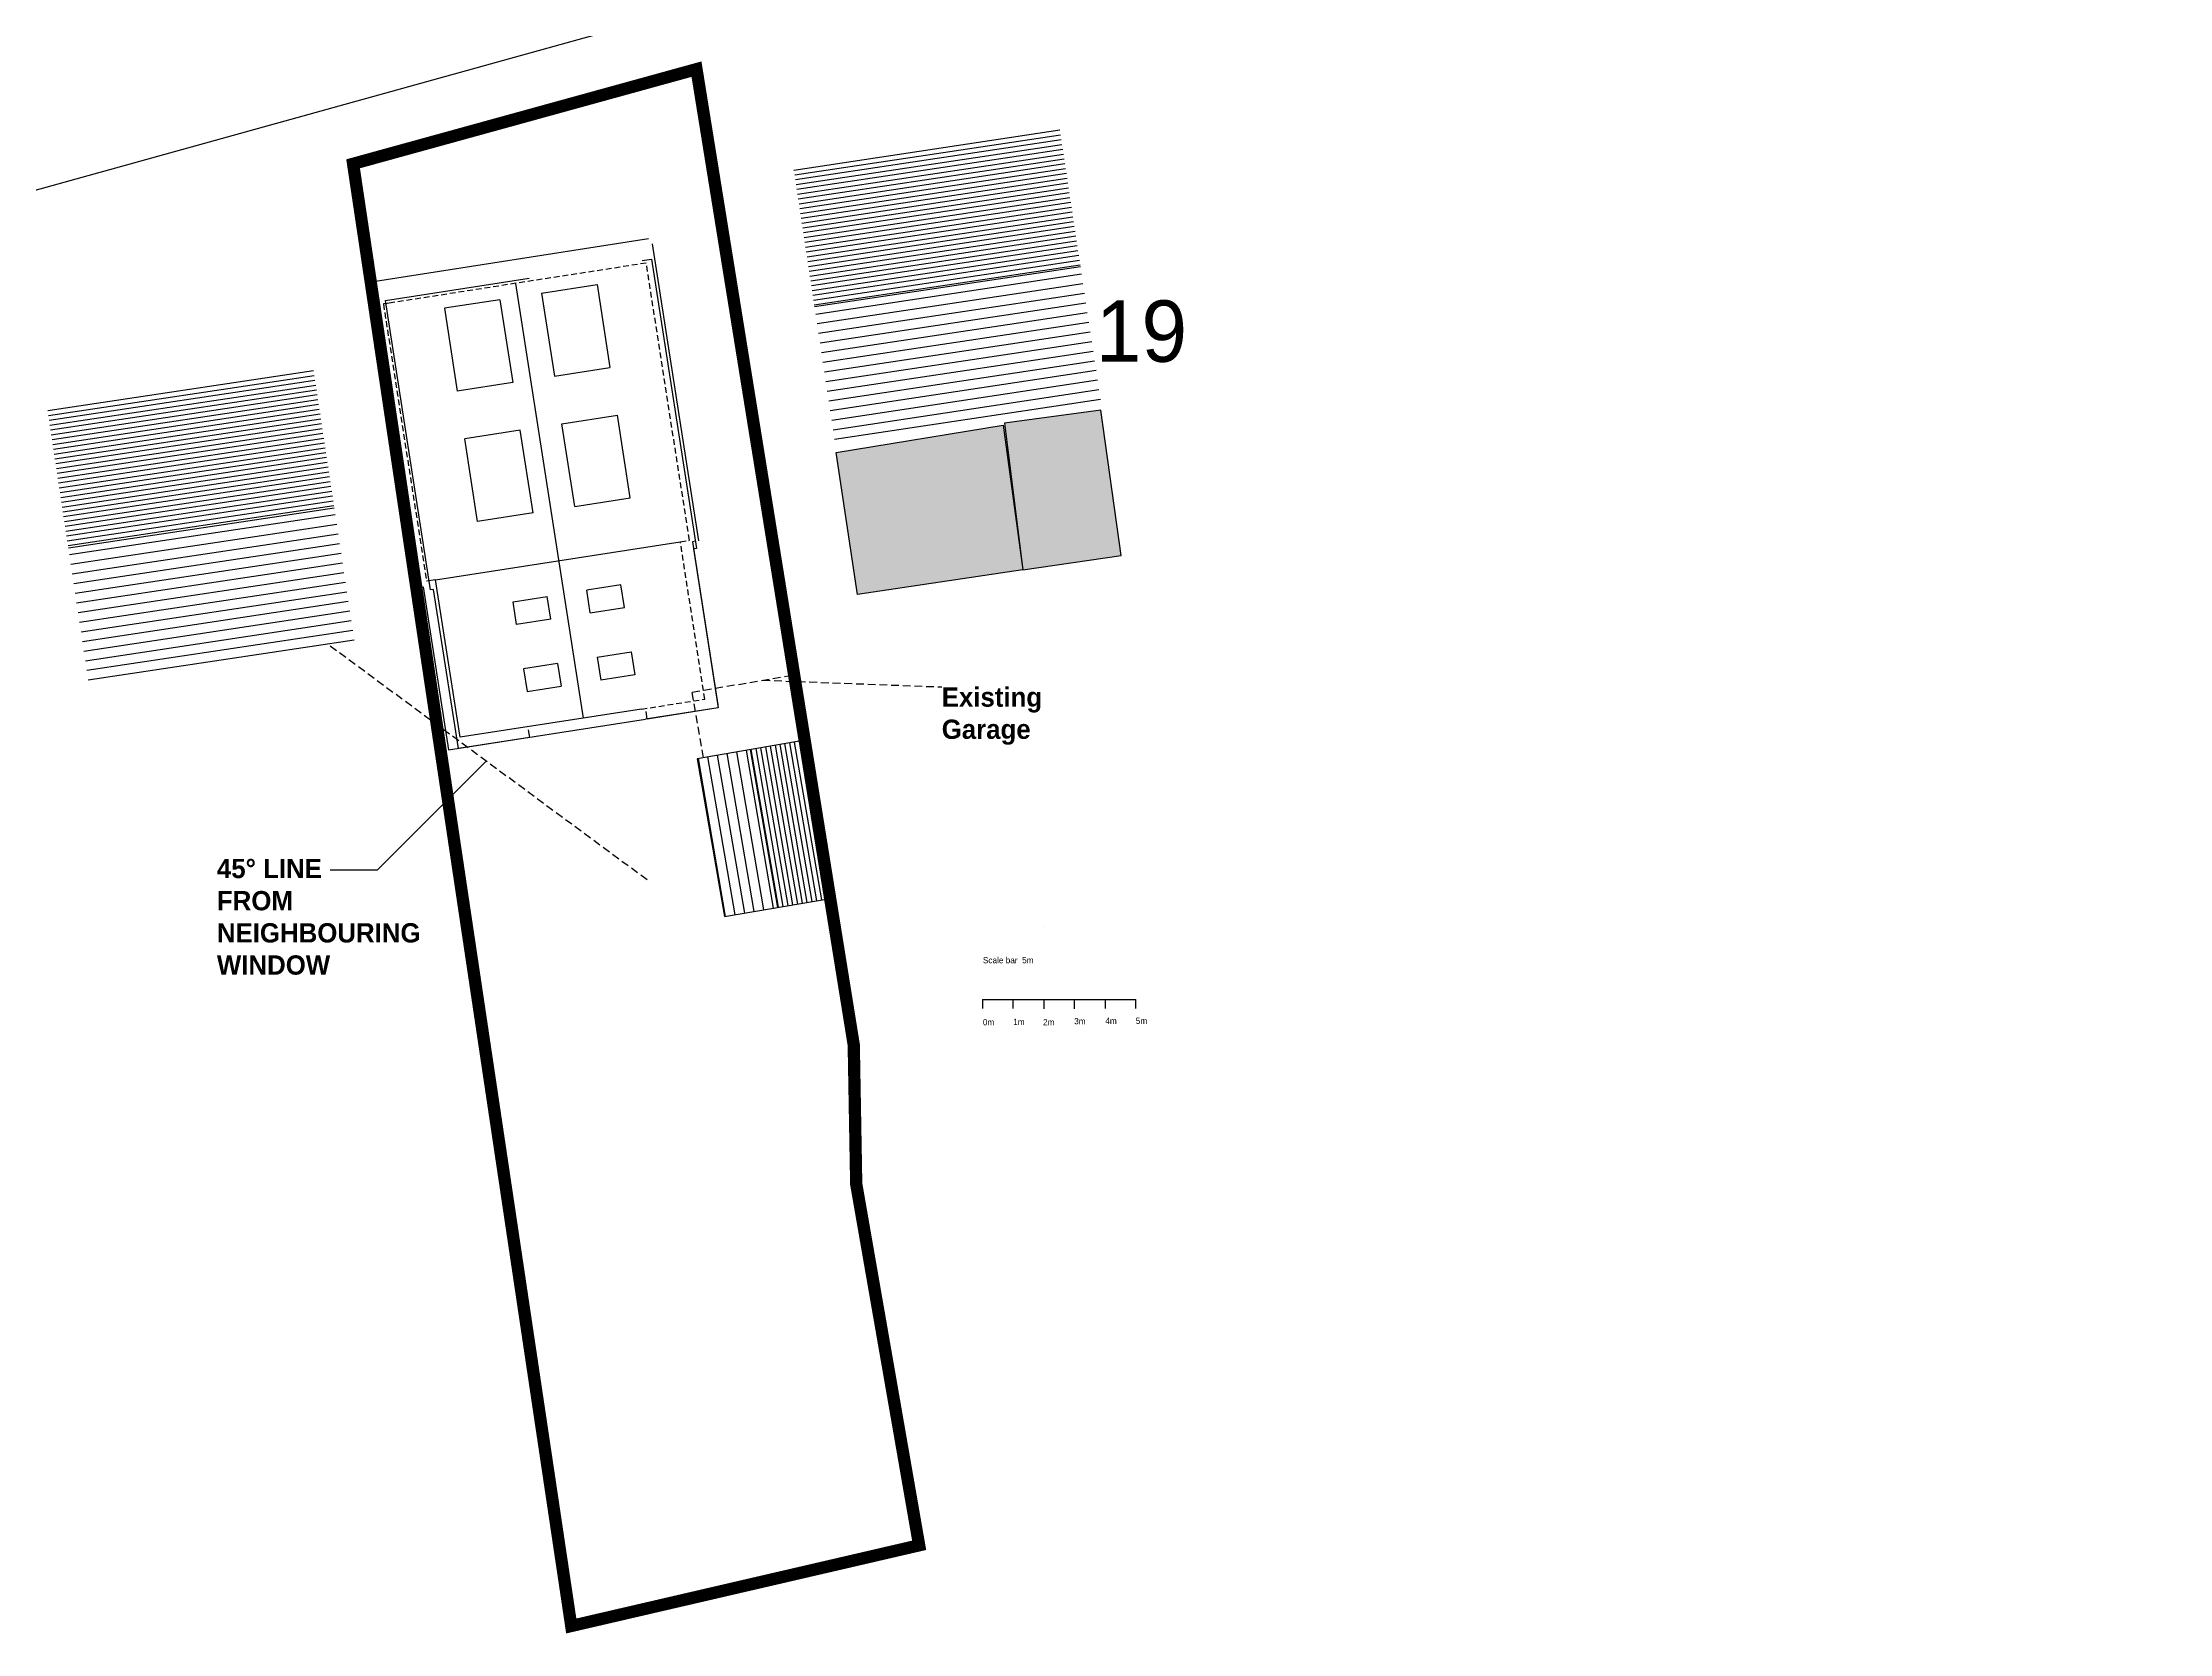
# Model space of a CAD drawing. Header units: millimetres. Extents: x 172500 to 842273, y -2500 to 360123.
# Drawn here: x 772999 to 842273, y 258658 to 310483 of the extents above; entities that cross this region are included whole.
import ezdxf
from ezdxf.enums import TextEntityAlignment as Align

# ---------------------------------------------------------------- set-up
doc = ezdxf.new("R2010")
doc.units = ezdxf.units.MM
doc.linetypes.add('DASHED', pattern=[19.05, 12.7, -6.35])
for name, color, linetype in [('2A - Text', 2, 'Continuous'), ('A2 - 1 (0.13mm)', 1, 'Continuous'), ('A2 - 2 (0.10mm)', 2, 'Continuous'), ('A2 - Elevation - Main Detail', 1, 'Continuous'), ('A2 - Elevation - Windoors', 2, 'Continuous'), ('A2 - Hatch - Roof', 8, 'Continuous'), ('A2 - Plan - Detail', 8, 'Continuous'), ('A2 - Plan - Walls', 1, 'Continuous'), ('A2 - Plan - Windoors', 2, 'Continuous'), ('A2 - Proposal - Line', 100, 'Continuous')]:
    doc.layers.add(name, color=color, linetype=linetype)
doc.layers.add('A2 - Hatch - Sky', color=7, linetype='Continuous', true_color=0x53c6c6)
doc.layers.get('A2 - Hatch - Sky').off()
doc.styles.add('A2 Bold', font='')
doc.styles.get("Standard").update_dxf_attribs({"font": ''})
doc.styles.get('A2 Bold').set_extended_font_data('Poppins SemiBold', bold=True)
doc.styles.get('Standard').set_extended_font_data('Poppins Light')

# ---------------------------------------------------------------- blocks, each defined once
blk = doc.blocks.new('A$Cf31b914f')
at = {"layer": 'A2 - Hatch - Roof'}
h = blk.add_hatch(dxfattribs=at)
h.set_pattern_fill('LINE', color=8, scale=50, angle=90)
h.set_pattern_definition([(90, (0, 5217.86), (-158.75, 1e-14), [])])
h.paths.add_polyline_path([(1748, 5218), (0, 5218), (0, 0), (1748, 0)])
h = blk.add_hatch(dxfattribs=at)
h.set_pattern_fill('LINE', color=8, scale=100, angle=90)
h.set_pattern_definition([(90, (3496.47, 5217.86), (-317.5, 2e-14), [])])
h.paths.add_polyline_path([(3496, 5218), (1748, 5218), (1748, 0), (3496, 0)])
at = {"layer": 'A2 - 1 (0.13mm)'}
blk.add_lwpolyline([(0, 5218), (3496, 5218), (3496, 0), (0, 0)], close=True, dxfattribs=at)
at = {"layer": 'A2 - 2 (0.10mm)'}
blk.add_lwpolyline([(1748, 5218), (1748, 0)], dxfattribs=at)
blk = doc.blocks.new('A$C7fa58280')
at = {"layer": 'A2 - Hatch - Roof'}
h = blk.add_hatch(dxfattribs=at)
h.set_pattern_fill('LINE', color=8, scale=50, angle=180)
h.set_pattern_definition([(180, (-618517.78, -249214.17), (-2e-14, -158.75), [])])
h.paths.add_polyline_path([(8756, 9290), (0, 9290), (0, 4645), (8756, 4645)])
h = blk.add_hatch(dxfattribs=at)
h.set_pattern_fill('LINE', color=8, scale=100, angle=180)
h.set_pattern_definition([(180, (8756.2, 4645.13), (-4e-14, -317.5), [])])
h.paths.add_polyline_path([(8756, 4645), (0, 4645), (0, 0), (8756, 0)])
at = {"layer": 'A2 - 2 (0.10mm)'}
blk.add_lwpolyline([(0, 4645), (8756, 4645)], dxfattribs=at)

msp = doc.modelspace()

# ---------------------------------------------------------------- hatches: boundary and pattern name
at = {"layer": 'A2 - Hatch - Roof', "true_color": 0xf27172}
h = msp.add_hatch(dxfattribs=at)
h.set_pattern_fill('GOST_GLASS', color=11)
h.paths.add_polyline_path([(804284.2, 298018.8), (798852.6, 297133), (799540.6, 292503.8), (804926.7, 293304.3)])
at = {"layer": 'A2 - Hatch - Roof'}
h = msp.add_hatch(dxfattribs=at)
h.set_pattern_fill('GOST_GROUND', color=8)
h.paths.add_polyline_path([(807470, 298510), (804333.8, 298083.4), (804926.7, 293304.3), (808130, 293770)])
h = msp.add_hatch(dxfattribs=at)
h.set_pattern_fill('ESCHER', color=8)
h.paths.add_polyline_path([(807470, 298510), (804333.8, 298083.4), (804926.7, 293304.3), (808130, 293770)])

# ---------------------------------------------------------------- linework, layer by layer
at = {"color": 10, "const_width": 400}
msp.add_lwpolyline([(783114.2, 306532.5), (794298.3, 309616.1), (799420.5, 277830.4), (799500.6, 273299.2), (801550.8, 261530.3), (790219.2, 258902.1)], close=True, dxfattribs=at)
at = {"layer": 'A2 - 1 (0.13mm)'}
for p, q in [((787895.9, 302106.8), (788316.2, 299408.5)), ((789249.7, 302317.7), (789670, 299619.3)), ((790332.2, 295368.6), (789911.8, 298066.9)), ((788978.4, 295157.7), (788558, 297856))]:
    msp.add_line(p, q, dxfattribs=at)
for points in [[(792730.9, 304084.5), (783844.6, 302700.3)], [(787895.9, 302106.8), (786086.1, 301824.9)], [(789249.7, 302317.7), (791059.5, 302599.6)], [(791059.5, 302599.6), (791479.8, 299901.3)], [(786086.1, 301824.9), (786506.4, 299126.5)], [(788316.2, 299408.5), (786506.4, 299126.5)], [(789670, 299619.3), (791479.8, 299901.3)], [(789911.8, 298066.9), (791721.7, 298348.8)], [(792142, 295650.5), (791721.7, 298348.8)], [(788558, 297856), (786748.2, 297574.1)], [(787168.5, 294875.8), (786748.2, 297574.1)], [(788978.4, 295157.7), (787168.5, 294875.8)], [(790332.2, 295368.6), (792142, 295650.5)], [(789550.1, 291701), (788438.6, 291527.9), (788323.2, 292268.9), (789434.7, 292442)], [(789550.1, 291701), (789434.7, 292442)], [(790838.9, 291901.8), (791950.4, 292074.9), (791835, 292815.9), (790723.5, 292642.8)], [(790838.9, 291901.8), (790723.5, 292642.8)], [(791064, 290456.8), (792175.5, 290630), (792290.9, 289889), (791179.5, 289715.8)], [(791064, 290456.8), (791179.5, 289715.8)], [(789775.2, 290256), (788663.7, 290082.9), (788779.1, 289341.9), (789890.6, 289515.1)], [(789775.2, 290256), (789890.6, 289515.1)]]:
    msp.add_lwpolyline(points, dxfattribs=at)
for points in [[(791926, 292096.4), (791926, 292096.4)], [(788455.3, 291555.8), (788455.3, 291555.8)], [(792158.8, 290602), (792158.8, 290602)], [(788688.1, 290061.4), (788688.1, 290061.4)]]:
    msp.add_lwpolyline(points, close=True, dxfattribs=at)
at = {"layer": 'A2 - Elevation - Main Detail'}
msp.add_lwpolyline([(805622.7, 281688.7), (805622.7, 281688.7)], close=True, dxfattribs=at)
at = {"layer": 'A2 - Elevation - Windoors'}
msp.add_lwpolyline([(731780.1, 294368), (732260.3, 294498.2), (753800.3, 300438.2), (767790.3, 304298.2), (790640.3, 310638.2), (814610.3, 317048.2), (837670.3, 323378.2), (842273.1, 324666.9)], dxfattribs=at)
at = {"layer": 'A2 - Elevation - Windoors', "color": 200, "linetype": 'DASHED', "ltscale": 20}
msp.add_lwpolyline([(782367.2, 290834.6), (792728.1, 283188.6)], dxfattribs=at)
at = {"layer": 'A2 - Elevation - Windoors', "color": 241, "linetype": 'DASHED', "ltscale": 20}
for points in [[(794526.6, 287187.6), (794160.3, 289318.2), (797408.2, 289876.6)], [(796448.3, 289711.6), (802285.6, 289492.2), (802285.6, 289492.2)]]:
    msp.add_lwpolyline(points, dxfattribs=at)
at = {"layer": 'A2 - Elevation - Windoors', "color": 200}
msp.add_lwpolyline([(787455.2, 287079.8), (783902.4, 283527), (782365, 283527)], dxfattribs=at)
at = {"layer": 'A2 - Plan - Detail', "linetype": 'DASHED', "ltscale": 15}
for points in [[(792661.6, 303299.7), (784099.9, 301966)], [(792505.9, 288771.4), (794571, 289093.1), (793772, 294222.4), (794068.4, 294268.6), (792661.6, 303299.7), (792412.5, 303260.9)], [(784349, 302004.8), (784099.9, 301966), (785506.7, 292934.9)]]:
    msp.add_lwpolyline(points, dxfattribs=at)
at = {"layer": 'A2 - Plan - Detail'}
for points in [[(788405.5, 302636.7), (790611.3, 288476.3)], [(785803.1, 292981.1), (793772, 294222.4)]]:
    msp.add_lwpolyline(points, dxfattribs=at)
at = {"layer": 'A2 - Plan - Detail', "ltscale": 15}
msp.add_lwpolyline([(792505.9, 288771.4), (786602.1, 287851.7), (785803.1, 292981.1), (785506.7, 292934.9)], dxfattribs=at)
at = {"layer": 'A2 - Plan - Walls'}
for points in [[(792532.1, 303380.7), (792830.6, 303427.2), (794299, 294000.9), (794200.2, 293985.5), (795006.9, 288806.8), (792694.8, 288446.6), (792656.3, 288693.6)], [(792857.3, 303922.5), (794364, 294250.5)], [(788817.6, 288095.6), (788856.1, 287848.6), (786544, 287488.5), (785737.3, 292667.2), (785638.4, 292651.8), (784170.1, 302078.1), (788847.5, 302806.8)], [(783773.4, 302507.5), (785295.5, 292736.6), (785396.8, 292752.4), (786224.6, 287438.7), (792634.5, 288437.2)], [(794265.2, 294235.1), (794163.8, 294219.3), (794991.5, 288905.6)], [(795006.9, 288806.8), (792634.5, 288437.2)]]:
    msp.add_lwpolyline(points, dxfattribs=at)
at = {"layer": 'A2 - Proposal - Line', "color": 0}
for p, q in [((804610, 279020), (804610, 279310.8)), ((804610, 279310.8), (805610, 279310.8)), ((805610, 279310.8), (805610, 279310.8)), ((805610, 279310.8), (805610, 279006.7)), ((806610, 279006.7), (806610, 279310.8)), ((806610, 279310.8), (807610, 279310.8)), ((807610, 279310.8), (807610, 279310.8)), ((807610, 279310.8), (807610, 279020)), ((808610, 279020), (808610, 279310.8)), ((804610, 279020), (804610, 279020)), ((806610, 279006.7), (806610, 279006.7)), ((808610, 279020), (808610, 279020))]:
    msp.add_line(p, q, dxfattribs=at)
for points in [[(798852.6, 297133), (804284.2, 298018.8), (804926.7, 293304.3), (799540.6, 292503.8)], [(804926.7, 293304.3), (808130, 293770), (807470, 298510), (804333.8, 298083.4)]]:
    msp.add_lwpolyline(points, close=True, dxfattribs=at)
for points in [[(803610, 279310.8), (808610, 279310.8)], [(803610, 279310.8), (803610, 279020)]]:
    msp.add_lwpolyline(points, dxfattribs=at)

# ---------------------------------------------------------------- block references
at = {"layer": 'A2 - Hatch - Sky', "xscale": -1, "rotation": 9.754916495164911}
msp.add_blockref('A$Cf31b914f', (798654.4, 282602.8), dxfattribs=at)
at = {"layer": 'A2 - Proposal - Line', "rotation": 8.574008371247253}
for p in [(798836.5, 297287.7), (774533, 289428.6)]:
    msp.add_blockref('A$C7fa58280', p, dxfattribs=at)

# ---------------------------------------------------------------- texts
at = {"layer": '2A - Text'}
msp.add_text('19', height=2000, dxfattribs=at).set_placement((808790.8, 299482.8), align=Align.BOTTOM_CENTER)
at = {"layer": 'A2 - Plan - Windoors', "color": 241, "linetype": 'DASHED', "ltscale": 20, "insert": (802285.6, 287606.1), "char_height": 628.676, "attachment_point": 7, "style": 'A2 Bold'}
msp.add_mtext_dynamic_manual_height_columns('{\\fPoppins SemiBold|b0|i0|c0|p2;Existing Garage}', width=5723.513, gutter_width=3143.4, heights=[0], dxfattribs=at)
at = {"layer": 'A2 - Plan - Windoors', "color": 200, "insert": (784402.1, 283891.9), "char_height": 628.676, "attachment_point": 3, "style": 'A2 Bold'}
msp.add_mtext_dynamic_manual_height_columns('\\pxql;{\\fPoppins SemiBold|b0|i0|c0|p2;45° LINE FROM NEIGHBOURING WINDOW}', width=5723.513, gutter_width=3143.4, heights=[0], dxfattribs=at)
at = {"layer": 'A2 - Proposal - Line', "color": 0, "char_height": 200, "attachment_point": 1}
for s, insert in [('Scale bar  5m', (803626, 280689.7)), ('0m', (803626, 278670.8)), ('1m', (804615.3, 278681.7)), ('2m', (805586, 278670.8)), ('3m', (806600.4, 278703.5)), ('4m', (807614.8, 278714.4)), ('5m', (808607.3, 278714.4))]:
    msp.add_mtext_dynamic_manual_height_columns(s, width=9986.201, gutter_width=11, heights=[0], dxfattribs=dict(at, insert=insert))

doc.saveas('drawing.dxf')
